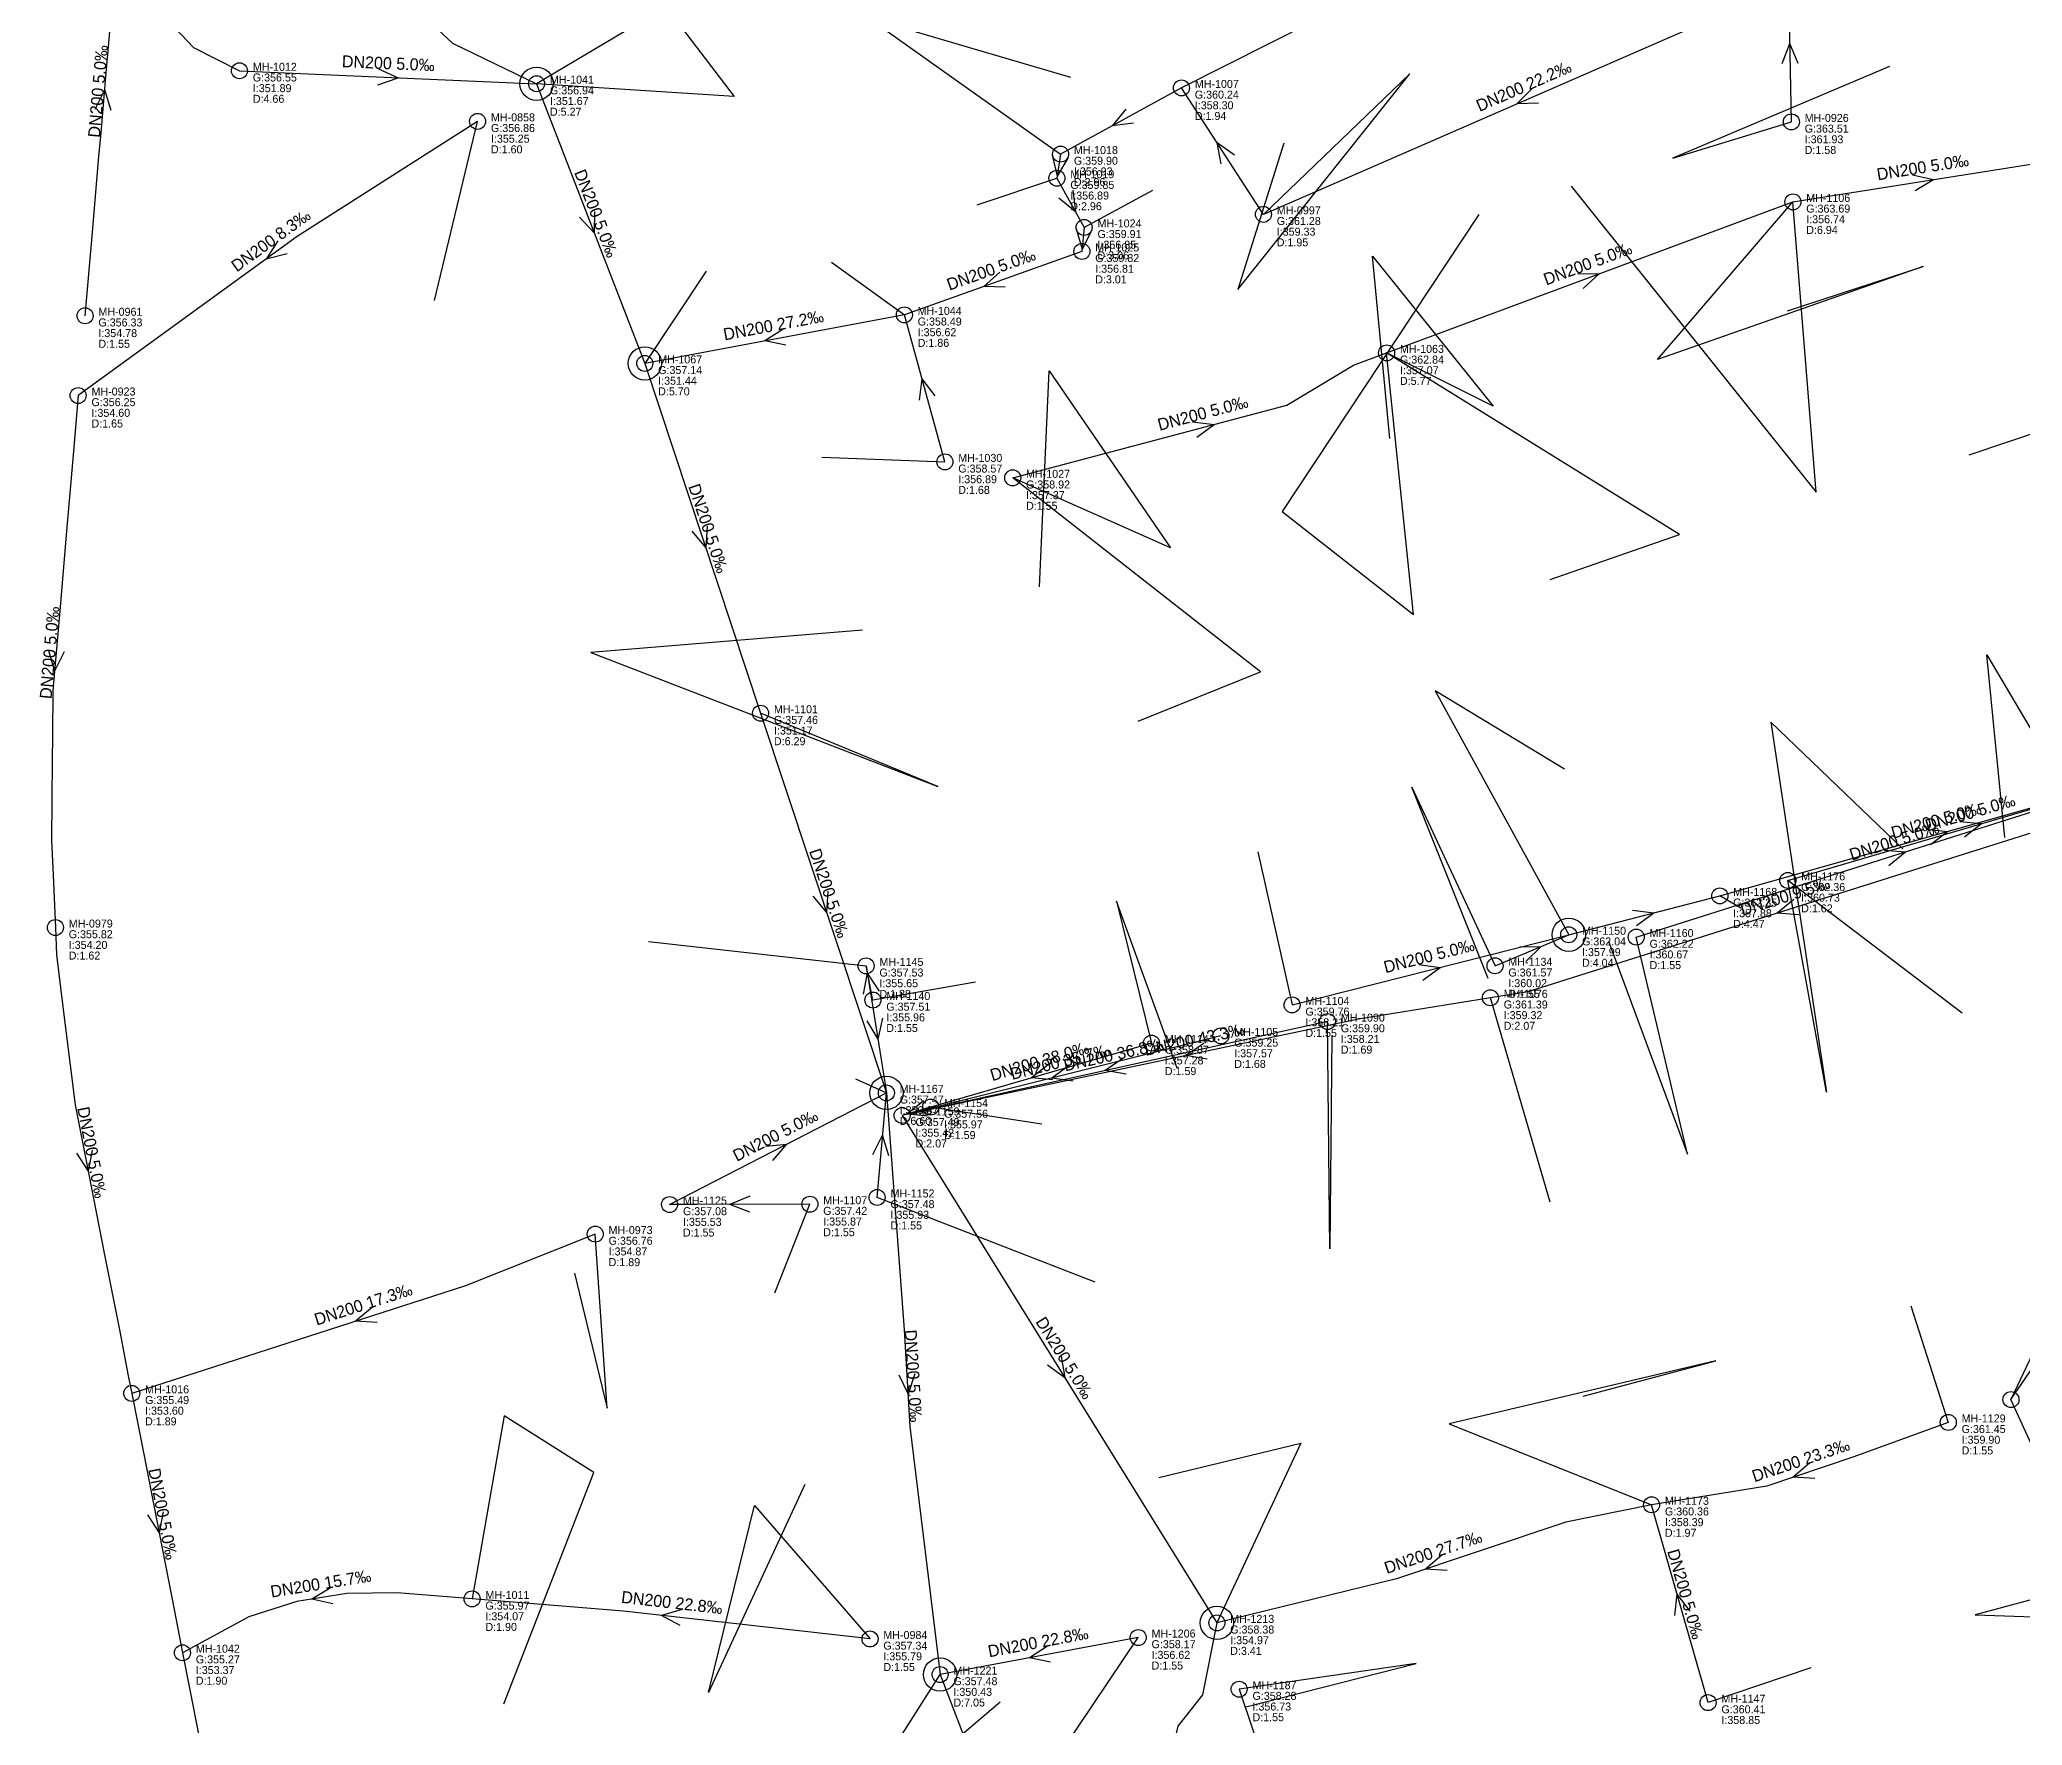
# Model space of a CAD drawing. Header units: metres. Extents: x 449900 to 451990, y 2566732 to 2570847.
# Drawn here: x 449906.1 to 450203.5, y 2568530.7 to 2568783.6 of the extents above; entities that cross this region are included whole.
import ezdxf
from ezdxf.enums import TextEntityAlignment as Align

# ---------------------------------------------------------------- set-up
doc = ezdxf.new("R2010")
doc.units = ezdxf.units.M
for name, color, linetype in [('SEW-DROP', 6, 'Continuous'), ('SEW-LABEL', 2, 'Continuous'), ('SEW-MH', 7, 'Continuous'), ('SEW-MH-LABEL', 8, 'Continuous'), ('SEW-PIPE-DN200', 3, 'Continuous'), ('SEW-RIDER', 8, 'Continuous')]:
    doc.layers.add(name, color=color, linetype=linetype)

msp = doc.modelspace()

# ---------------------------------------------------------------- linework, layer by layer
at = {"layer": 'SEW-DROP'}
for centre in [(449980.65, 2568776.98), (449980.65, 2568776.98), (449996.88, 2568735.02), (450135.46, 2568649.3), (450033.11, 2568625.58), (450033.11, 2568625.58), (450033.11, 2568625.58), (450082.69, 2568546.07), (450041.17, 2568538.32)]:
    msp.add_circle(centre, 2.5, dxfattribs=at)
at = {"layer": 'SEW-LABEL'}
for p, q in [((450167.5, 2568779.99), (450168.64, 2568783.01)), ((450169.9, 2568780.03), (450168.64, 2568783.01)), ((449956.81, 2568776.81), (449959.86, 2568777.88)), ((449956.92, 2568779.21), (449959.86, 2568777.88)), ((449914.42, 2568773.17), (449915.87, 2568776.05)), ((449916.81, 2568772.96), (449915.87, 2568776.05)), ((450129.97, 2568776.28), (450127.7, 2568773.98)), ((450069.05, 2568773.15), (450066.99, 2568770.66)), ((450130.93, 2568774.08), (450127.7, 2568773.98)), ((450070.2, 2568771.05), (450066.99, 2568770.66)), ((450058, 2568766.27), (450058.74, 2568763.13)), ((450060.37, 2568765.92), (450058.74, 2568763.13)), ((450083.34, 2568764.95), (450082.71, 2568768.12)), ((450085.35, 2568766.26), (450082.71, 2568768.12)), ((450187.03, 2568763.31), (450190.18, 2568762.6)), ((450187.41, 2568760.94), (450190.18, 2568762.6)), ((450058.96, 2568759.85), (450061.47, 2568757.8)), ((450061.06, 2568761.01), (450061.47, 2568757.8)), ((449987.1, 2568756.97), (449989.3, 2568754.6)), ((449989.34, 2568757.83), (449989.3, 2568754.6)), ((449941.82, 2568753.39), (449940.1, 2568750.66)), ((450061.56, 2568755.23), (450062.47, 2568752.13)), ((450063.95, 2568755), (450062.47, 2568752.13)), ((449943.23, 2568751.45), (449940.1, 2568750.66)), ((450050.13, 2568748.7), (450047.71, 2568746.56)), ((450136.8, 2568748.52), (450140.03, 2568748.44)), ((450137.63, 2568746.27), (450140.03, 2568748.44)), ((450050.94, 2568746.44), (450047.71, 2568746.56)), ((450017.6, 2568740.12), (450014.87, 2568738.39)), ((450018.04, 2568737.76), (450014.87, 2568738.39)), ((450038.1, 2568729.51), (450038.46, 2568732.72)), ((450040.41, 2568730.15), (450038.46, 2568732.72)), ((450079.05, 2568726.26), (450082.26, 2568725.87)), ((450079.67, 2568723.94), (450082.26, 2568725.87)), ((450003.95, 2568709.83), (450006.03, 2568707.36)), ((450006.23, 2568710.58), (450006.03, 2568707.36)), ((449907.41, 2568691.95), (449908.35, 2568688.85)), ((449909.8, 2568691.74), (449908.35, 2568688.85)), ((450189.06, 2568665.13), (450192.27, 2568664.79)), ((450189.71, 2568662.82), (450192.27, 2568664.79)), ((450194.15, 2568666.28), (450197.37, 2568665.97)), ((450194.82, 2568663.98), (450197.37, 2568665.97)), ((450182.76, 2568661.99), (450185.98, 2568661.75)), ((450183.49, 2568659.7), (450185.98, 2568661.75)), ((450024.35, 2568655.86), (450024.15, 2568652.64)), ((450022.07, 2568655.11), (450024.15, 2568652.64)), ((450145.05, 2568653), (450148.25, 2568652.59)), ((450145.64, 2568650.68), (450148.25, 2568652.59)), ((450169.25, 2568654.6), (450166.75, 2568652.55)), ((450169.98, 2568652.31), (450166.75, 2568652.55)), ((450128.09, 2568647.49), (450131.32, 2568647.55)), ((450129.02, 2568645.28), (450131.32, 2568647.55)), ((450029.7, 2568640.37), (450030.29, 2568643.54)), ((450032.06, 2568640.84), (450030.29, 2568643.54)), ((450112.97, 2568644.83), (450116.17, 2568644.41)), ((450113.56, 2568642.5), (450116.17, 2568644.41)), ((450030.17, 2568636.4), (450031.83, 2568633.63)), ((450032.54, 2568636.78), (450031.83, 2568633.63)), ((450080.73, 2568632.98), (450078.04, 2568631.19)), ((450057.43, 2568629.82), (450054.88, 2568627.83)), ((450060.55, 2568629.69), (450057.93, 2568627.8)), ((450068.59, 2568630.73), (450065.92, 2568628.92)), ((450069.1, 2568628.39), (450065.92, 2568628.92)), ((450081.22, 2568630.64), (450078.04, 2568631.19)), ((450058.1, 2568627.52), (450054.88, 2568627.83)), ((450061.13, 2568627.36), (450057.93, 2568627.8)), ((450038.72, 2568624.4), (450036.18, 2568622.41)), ((450039.39, 2568622.09), (450036.18, 2568622.41)), ((449911.62, 2568616.52), (449913.37, 2568613.81)), ((449913.97, 2568616.98), (449913.37, 2568613.81)), ((450014.97, 2568617.58), (450018.19, 2568617.89)), ((450016.07, 2568615.45), (450018.19, 2568617.89)), ((450031.09, 2568616.35), (450032.55, 2568619.23)), ((450033.48, 2568616.13), (450032.55, 2568619.23)), ((450012.62, 2568610.06), (450009.62, 2568608.85)), ((450012.62, 2568607.66), (450009.62, 2568608.85)), ((449955.98, 2568593.4), (449953.5, 2568591.33)), ((449956.72, 2568591.11), (449953.5, 2568591.33)), ((450057.27, 2568584.78), (450059.87, 2568582.86)), ((450059.31, 2568586.05), (450059.87, 2568582.86)), ((450034.98, 2568583.29), (450036.36, 2568580.37)), ((450037.38, 2568583.43), (450036.36, 2568580.37)), ((450171.59, 2568570.01), (450169.13, 2568567.91)), ((450172.36, 2568567.74), (450169.13, 2568567.91)), ((449922.26, 2568562.29), (449924.01, 2568559.57)), ((449924.61, 2568562.75), (449924.01, 2568559.57)), ((450116.44, 2568556.22), (450113.98, 2568554.13)), ((450117.21, 2568553.94), (450113.98, 2568554.13)), ((449949.7, 2568551.29), (449946.93, 2568549.63)), ((449950.08, 2568548.92), (449946.93, 2568549.63)), ((450151.39, 2568547.17), (450151.72, 2568550.38)), ((450153.7, 2568547.83), (450151.72, 2568550.38)), ((450002.47, 2568548.05), (449999.36, 2568547.19)), ((450002.2, 2568545.66), (449999.36, 2568547.19)), ((450057.29, 2568542.55), (450054.56, 2568540.82)), ((450057.73, 2568540.19), (450054.56, 2568540.82))]:
    msp.add_line(p, q, dxfattribs=at)
at = {"layer": 'SEW-MH'}
for centre in [(449936.08, 2568778.91), (449980.65, 2568776.98), (450077.38, 2568776.34), (449971.8, 2568771.33), (450168.86, 2568771.24), (450059.24, 2568766.42), (450058.7, 2568762.8), (450169.09, 2568759.24), (450062.78, 2568755.42), (450089.67, 2568757.38), (450062.44, 2568751.82), (449912.92, 2568742.16), (450035.81, 2568742.3), (449996.88, 2568735.02), (450108.15, 2568736.59), (449911.88, 2568730.2), (450041.9, 2568720.24), (450052.06, 2568717.85), (450014.25, 2568682.54), (450168.33, 2568657.46), (450158.13, 2568655.13), (449908.47, 2568650.38), (450135.46, 2568649.3), (450145.59, 2568648.95), (450030.07, 2568644.63), (450124.41, 2568644.64), (450031.1, 2568639.51), (450123.71, 2568639.84), (450093.97, 2568638.77), (450099.28, 2568636.27), (450083.29, 2568634.12), (450072.88, 2568633.05), (450033.11, 2568625.58), (450035.48, 2568622.2), (450039.76, 2568623.45), (450031.73, 2568609.89), (450000.6, 2568608.83), (450021.64, 2568608.88), (449989.45, 2568604.39), (449919.92, 2568580.5), (450201.8, 2568579.56), (450192.4, 2568576.14), (450147.89, 2568563.78), (449970.97, 2568549.66), (450082.69, 2568546.07), (449927.53, 2568541.59), (450030.66, 2568543.65), (450070.89, 2568543.87), (450041.17, 2568538.32), (450086.03, 2568536.12), (450156.37, 2568534.1)]:
    msp.add_circle(centre, 1.2, dxfattribs=at)
at = {"layer": 'SEW-PIPE-DN200'}
for points in [[(450052.69, 2568820.26), (450033.47, 2568808.37), (449980.65, 2568776.98)], [(450156.39, 2568816.23), (450077.38, 2568776.34)], [(449951.86, 2568812.35), (449953.15, 2568805.21), (449957.59, 2568795.14), (449963.64, 2568787.15), (449968.04, 2568783.08), (449980.65, 2568776.98)], [(449912.92, 2568742.16), (449913.96, 2568754.11), (449915, 2568766.07), (449915.31, 2568769.61), (449916.04, 2568778.02), (449916.93, 2568788.21), (449918.04, 2568800.16), (449918.67, 2568806.95)], [(449918.67, 2568806.95), (449919.13, 2568797.69), (449922.78, 2568789.16), (449929.16, 2568782.43), (449936.08, 2568778.91)], [(450168.47, 2568791.78), (450089.67, 2568757.38), (450089.67, 2568757.38)], [(450168.86, 2568771.24), (450168.47, 2568791.78)], [(449936.08, 2568778.91), (449980.65, 2568776.98)], [(449980.65, 2568776.98), (449996.88, 2568735.02)], [(450077.38, 2568776.34), (450059.24, 2568766.42)], [(450089.67, 2568757.38), (450077.38, 2568776.34)], [(449971.8, 2568771.33), (449944.75, 2568754.03), (449911.88, 2568730.2)], [(450059.24, 2568766.42), (450059.24, 2568766.42), (450058.7, 2568762.8), (450058.7, 2568762.8)], [(450169.09, 2568759.24), (450208.3, 2568765.48)], [(450058.7, 2568762.8), (450062.78, 2568755.42)], [(450108.15, 2568736.59), (450169.09, 2568759.24)], [(450062.78, 2568755.42), (450062.78, 2568755.42), (450062.44, 2568751.82)], [(450062.44, 2568751.82), (450062.44, 2568751.82), (450035.81, 2568742.3)], [(450035.81, 2568742.3), (449996.88, 2568735.02)], [(450041.9, 2568720.24), (450035.81, 2568742.3)], [(450052.06, 2568717.85), (450093.19, 2568728.77), (450103.18, 2568734.74), (450108.15, 2568736.59)], [(449996.88, 2568735.02), (450014.25, 2568682.54)], [(449911.88, 2568730.2), (449911.17, 2568721.83), (449910.15, 2568709.87), (449909.12, 2568697.91), (449908.1, 2568685.96), (449908.04, 2568679.13), (449908, 2568675.5), (449907.89, 2568663.5), (449908.12, 2568658.26), (449908.23, 2568655.92), (449908.47, 2568650.38)], [(450014.25, 2568682.54), (450033.11, 2568625.58)], [(450145.59, 2568648.95), (450223.52, 2568673.64)], [(450158.13, 2568655.13), (450223.52, 2568673.64)], [(450168.33, 2568657.46), (450223.52, 2568673.64)], [(450201.8, 2568579.56), (450208.68, 2568589.61), (450212.23, 2568598.3), (450212.29, 2568606.3), (450218.98, 2568634.14), (450224.1, 2568662.84), (450223.52, 2568673.64)], [(450212.36, 2568667.27), (450204.94, 2568664.6), (450129.34, 2568640.75), (450123.71, 2568639.84)], [(450135.46, 2568649.3), (450158.13, 2568655.13)], [(449908.47, 2568650.38), (449908.65, 2568646.28), (449909.95, 2568635.7), (449911.41, 2568623.79), (449913.47, 2568613.31), (449915.79, 2568601.53), (449918.11, 2568589.76), (449919.4, 2568583.15), (449919.92, 2568580.5)], [(450093.97, 2568638.77), (450135.46, 2568649.3)], [(450124.41, 2568644.64), (450135.46, 2568649.3)], [(450030.07, 2568644.63), (450033.11, 2568625.58)], [(450031.1, 2568639.51), (450030.07, 2568644.63)], [(450123.71, 2568639.84), (450103.92, 2568636.65), (450035.48, 2568622.2)], [(450099.28, 2568636.27), (450035.48, 2568622.2)], [(450083.29, 2568634.12), (450035.48, 2568622.2)], [(450072.88, 2568633.05), (450039.76, 2568623.45)], [(450000.6, 2568608.83), (450033.11, 2568625.58)], [(450031.73, 2568609.89), (450033.11, 2568625.58)], [(450033.11, 2568625.58), (450035.78, 2568590.02), (450036.65, 2568575.54), (450041.17, 2568538.32)], [(450039.76, 2568623.45), (450035.48, 2568622.2)], [(450035.48, 2568622.2), (450082.69, 2568546.07)], [(450021.64, 2568608.88), (450004.66, 2568608.84), (450000.6, 2568608.83)], [(449989.45, 2568604.39), (449969.99, 2568596.65), (449919.92, 2568580.5)], [(449919.92, 2568580.5), (449921.71, 2568571.38), (449924.01, 2568559.6), (449926.31, 2568547.82), (449927.53, 2568541.59)], [(450216.92, 2568546.59), (450201.8, 2568579.56)], [(450192.4, 2568576.14), (450178.24, 2568571), (450165.16, 2568566.57), (450147.89, 2568563.78)], [(450147.89, 2568563.78), (450135.02, 2568561.17), (450109.62, 2568552.67), (450082.69, 2568546.07)], [(450156.37, 2568534.1), (450147.89, 2568563.78)], [(449970.97, 2568549.66), (449959.73, 2568550.57), (449952.16, 2568550.48), (449944.7, 2568549.27), (449937.5, 2568546.97), (449927.53, 2568541.59)], [(450030.66, 2568543.65), (449993.68, 2568547.84), (449970.97, 2568549.66)], [(450082.69, 2568546.07), (450080.54, 2568535.27), (450076.83, 2568530.55), (450066.84, 2568486.99), (450063.37, 2568480.42)], [(450070.89, 2568543.87), (450041.17, 2568538.32)], [(449927.53, 2568541.59), (449928.61, 2568536.04), (449930.91, 2568524.27), (449933.22, 2568512.49), (449935.43, 2568501.55), (449937.81, 2568489.79), (449942.94, 2568464.43)], [(450041.17, 2568538.32), (450063.37, 2568480.42)], [(450086.03, 2568536.12), (450098.47, 2568499.08)]]:
    msp.add_lwpolyline(points, dxfattribs=at)
at = {"layer": 'SEW-RIDER'}
for points in [[(449974.71, 2568793.53), (449988.19, 2568804.04), (450010.26, 2568775.07), (449980.65, 2568776.98)], [(450060.76, 2568777.93), (450030.49, 2568786.82), (450059.24, 2568766.42)], [(450092.73, 2568768.04), (450085.82, 2568746.09), (450111.61, 2568778.48), (450089.67, 2568757.38)], [(450183.56, 2568779.55), (450151.06, 2568765.8), (450168.86, 2568771.24)], [(449965.33, 2568744.45), (449971.8, 2568771.33)], [(450046.73, 2568758.8), (450058.7, 2568762.8)], [(450073.04, 2568760.96), (450062.78, 2568755.42)], [(450135.84, 2568761.62), (450172.57, 2568715.72), (450169.09, 2568759.24)], [(450168.29, 2568742.9), (450188.65, 2568749.53), (450148.78, 2568735.61), (450169.09, 2568759.24)], [(450122, 2568757.38), (450092.5, 2568712.8), (450112.16, 2568697.37), (450108.15, 2568736.59)], [(450108.63, 2568723.76), (450106.02, 2568751.12), (450124.13, 2568728.6), (450108.15, 2568736.59)], [(450006.08, 2568748.85), (449996.88, 2568735.02)], [(450024.88, 2568750.2), (450035.81, 2568742.3)], [(450132.69, 2568702.61), (450152.06, 2568709.37), (450108.15, 2568736.59)], [(450056.1, 2568701.52), (450057.52, 2568733.92), (450075.71, 2568707.36), (450052.06, 2568717.85)], [(450195.53, 2568721.31), (450224.09, 2568730.89)], [(450023.43, 2568720.93), (450041.9, 2568720.24)], [(450070.86, 2568681.35), (450089.21, 2568688.77), (450052.06, 2568717.85)], [(450029.51, 2568694.99), (449988.77, 2568691.67), (450040.84, 2568671.52), (450014.25, 2568682.54)], [(450200.86, 2568663.87), (450198.2, 2568691.32), (450212.36, 2568667.27)], [(450134.82, 2568674.12), (450115.41, 2568685.9), (450135.46, 2568649.3)], [(450185.6, 2568662.2), (450165.8, 2568681.19), (450174.11, 2568625.69), (450168.33, 2568657.46)], [(450123.39, 2568642.73), (450111.95, 2568671.42), (450124.41, 2568644.64)], [(450088.84, 2568661.75), (450093.97, 2568638.77)], [(450194.49, 2568637.53), (450168.33, 2568657.46)], [(450076.71, 2568629.27), (450067.62, 2568654.34), (450072.88, 2568633.05)], [(450161.3, 2568653.28), (450158.13, 2568655.13)], [(449997.41, 2568648.27), (450030.07, 2568644.63)], [(450141.42, 2568648.34), (450153.27, 2568616.37), (450145.59, 2568648.95)], [(450046.48, 2568642.21), (450031.1, 2568639.51)], [(450132.7, 2568609.19), (450123.71, 2568639.84)], [(450099.93, 2568634.22), (450099.63, 2568602.18), (450099.28, 2568636.27)], [(450028.5, 2568627.68), (450033.11, 2568625.58)], [(450056.41, 2568620.9), (450039.76, 2568623.45)], [(450016.37, 2568595.57), (450021.64, 2568608.88)], [(450064.42, 2568597.18), (450031.73, 2568609.89)], [(450214.03, 2568605.36), (450201.8, 2568579.56)], [(449986.32, 2568598.53), (449991.21, 2568578.3), (449989.45, 2568604.39)], [(450186.76, 2568593.64), (450192.4, 2568576.14)], [(450137.65, 2568580.07), (450157.54, 2568585.39), (450117.54, 2568575.94), (450147.89, 2568563.78)], [(449975.71, 2568533.92), (449989.23, 2568568.63), (449975.78, 2568577.12), (449970.97, 2568549.66)], [(450073.99, 2568567.86), (450095.28, 2568573.01), (450082.69, 2568546.07)], [(450020.86, 2568566.81), (450006.42, 2568535.6), (450013.31, 2568563.67), (450030.66, 2568543.65)], [(450232.37, 2568556.95), (450196.44, 2568547.28), (450216.92, 2568546.59)], [(450059.52, 2568526.95), (450070.89, 2568543.87)], [(450087.05, 2568533.49), (450112.57, 2568539.98), (450086.03, 2568536.12)], [(450171.78, 2568539.34), (450156.37, 2568534.1)], [(450050.19, 2568534.16), (450024.82, 2568512.55), (450041.17, 2568538.32)]]:
    msp.add_lwpolyline(points, dxfattribs=at)

# ---------------------------------------------------------------- texts
at = {"layer": 'SEW-LABEL'}
for s, rotation, p in [('DN200 5.0‰', 85.0299, (449915.74, 2568775.76)), ('DN200 5.0‰', -2.4762, (449958.36, 2568779.15)), ('DN200 22.2‰', 23.5796, (450129.07, 2568775.78)), ('DN200 5.0‰', 9.0385, (450188.7, 2568763.56)), ('DN200 5.0‰', -68.8581, (449988.76, 2568757.2)), ('DN200 8.3‰', 35.9466, (449941.31, 2568752.74)), ('DN200 5.0‰', 19.6615, (450049.12, 2568748.26)), ('DN200 5.0‰', 20.3922, (450138.62, 2568749.12)), ('DN200 27.2‰', 10.5934, (450016.34, 2568739.86)), ('DN200 5.0‰', 14.8671, (450080.81, 2568726.68)), ('DN200 5.0‰', -71.6809, (450005.56, 2568709.98)), ('DN200 5.0‰', 85.1091, (449908.48, 2568691.55)), ('DN200 5.0‰', 16.344, (450195.93, 2568666.75)), ('DN200 5.0‰', 15.8129, (450190.83, 2568665.59)), ('DN200 5.0‰', 17.5788, (450184.55, 2568662.5)), ('DN200 5.0‰', -71.6809, (450023.68, 2568655.26)), ('DN200 9.5‰', 17.5104, (450168.18, 2568654.2)), ('DN200 5.0‰', 14.2404, (450114.72, 2568645.24)), ('DN200 43.3‰', 11.9211, (450079.51, 2568632.7)), ('DN200 38.0‰', 16.1648, (450056.32, 2568629.45)), ('DN200 35.7‰', 13.9953, (450059.38, 2568629.36)), ('DN200 36.8‰', 12.4347, (450067.38, 2568630.44)), ('DN200 5.0‰', -78.8539, (449913.08, 2568616.48)), ('DN200 5.0‰', 27.2629, (450016.86, 2568618.4)), ('DN200 17.3‰', 17.8767, (449954.92, 2568592.99)), ('DN200 5.0‰', -86.5398, (450036.27, 2568583.06)), ('DN200 5.0‰', -58.1953, (450059.08, 2568585.34)), ('DN200 23.3‰', 18.7208, (450170.55, 2568569.6)), ('DN200 5.0‰', -78.9406, (449923.72, 2568562.25)), ('DN200 27.7‰', 18.5052, (450115.4, 2568555.81)), ('DN200 5.0‰', 285.9385, (450152.13, 2568550.14)), ('DN200 15.7‰', 9.2012, (449948.41, 2568551.07)), ('DN200 22.8‰', 353.5414, (450000.85, 2568548.23)), ('DN200 22.8‰', 10.5779, (450056.03, 2568542.29))]:
    msp.add_text(s, height=1.8, rotation=rotation, dxfattribs=at).set_placement(p, align=Align.CENTER)
at = {"layer": 'SEW-MH-LABEL'}
for s, p in [('MH-1012', (449938.08, 2568778.91)), ('G:356.55', (449938.08, 2568777.31)), ('MH-1041', (449982.65, 2568776.98)), ('MH-1007', (450079.38, 2568776.34)), ('D:4.66', (449938.08, 2568774.11)), ('I:351.89', (449938.08, 2568775.71)), ('G:356.94', (449982.65, 2568775.38)), ('I:351.67', (449982.65, 2568773.78)), ('G:360.24', (450079.38, 2568774.74)), ('I:358.30', (450079.38, 2568773.14)), ('MH-0858', (449973.8, 2568771.33)), ('D:5.27', (449982.65, 2568772.18)), ('D:1.94', (450079.38, 2568771.54)), ('MH-0926', (450170.86, 2568771.24)), ('G:356.86', (449973.8, 2568769.73)), ('I:355.25', (449973.8, 2568768.13)), ('G:363.51', (450170.86, 2568769.64)), ('I:361.93', (450170.86, 2568768.04)), ('D:1.60', (449973.8, 2568766.53)), ('G:359.90', (450061.24, 2568764.82)), ('MH-1018', (450061.24, 2568766.42)), ('D:1.58', (450170.86, 2568766.44)), ('G:359.85', (450060.7, 2568761.2)), ('MH-1019', (450060.7, 2568762.8)), ('D:2.96', (450061.24, 2568761.62)), ('I:356.93', (450061.24, 2568763.22)), ('I:356.89', (450060.7, 2568759.6)), ('MH-1106', (450171.09, 2568759.24)), ('D:2.96', (450060.7, 2568758)), ('MH-1024', (450064.78, 2568755.42)), ('G:361.28', (450091.67, 2568755.78)), ('MH-0997', (450091.67, 2568757.38)), ('G:363.69', (450171.09, 2568757.64)), ('I:356.74', (450171.09, 2568756.04)), ('G:359.91', (450064.78, 2568753.82)), ('I:356.85', (450064.78, 2568752.22)), ('D:1.95', (450091.67, 2568752.58)), ('I:359.33', (450091.67, 2568754.18)), ('D:6.94', (450171.09, 2568754.44)), ('G:359.82', (450064.44, 2568750.22)), ('MH-1025', (450064.44, 2568751.82)), ('D:3.06', (450064.78, 2568750.62)), ('D:3.01', (450064.44, 2568747.02)), ('I:356.81', (450064.44, 2568748.62)), ('G:356.33', (449914.92, 2568740.56)), ('MH-0961', (449914.92, 2568742.16)), ('G:358.49', (450037.81, 2568740.7)), ('MH-1044', (450037.81, 2568742.3)), ('D:1.55', (449914.92, 2568737.36)), ('I:354.78', (449914.92, 2568738.96)), ('D:1.86', (450037.81, 2568737.5)), ('I:356.62', (450037.81, 2568739.1)), ('MH-1067', (449998.88, 2568735.02)), ('G:362.84', (450110.15, 2568734.99)), ('MH-1063', (450110.15, 2568736.59)), ('G:357.14', (449998.88, 2568733.42)), ('I:351.44', (449998.88, 2568731.82)), ('D:5.77', (450110.15, 2568731.79)), ('I:357.07', (450110.15, 2568733.39)), ('G:356.25', (449913.88, 2568728.6)), ('MH-0923', (449913.88, 2568730.2)), ('D:5.70', (449998.88, 2568730.22)), ('D:1.65', (449913.88, 2568725.4)), ('I:354.60', (449913.88, 2568727)), ('MH-1030', (450043.9, 2568720.24)), ('G:358.57', (450043.9, 2568718.64)), ('I:356.89', (450043.9, 2568717.04)), ('MH-1027', (450054.06, 2568717.85)), ('D:1.68', (450043.9, 2568715.44)), ('G:358.92', (450054.06, 2568716.25)), ('I:357.37', (450054.06, 2568714.65)), ('D:1.55', (450054.06, 2568713.05)), ('G:357.46', (450016.25, 2568680.94)), ('MH-1101', (450016.25, 2568682.54)), ('D:6.29', (450016.25, 2568677.74)), ('I:351.17', (450016.25, 2568679.34)), ('MH-1176', (450170.33, 2568657.46)), ('MH-1168', (450160.13, 2568655.13)), ('G:362.36', (450170.33, 2568655.86)), ('I:360.73', (450170.33, 2568654.26)), ('G:362.35', (450160.13, 2568653.53)), ('I:357.88', (450160.13, 2568651.93)), ('D:1.62', (450170.33, 2568652.66)), ('G:355.82', (449910.47, 2568648.78)), ('MH-0979', (449910.47, 2568650.38)), ('MH-1150', (450137.46, 2568649.3)), ('MH-1160', (450147.59, 2568648.95)), ('D:4.47', (450160.13, 2568650.33)), ('D:1.62', (449910.47, 2568645.58)), ('I:354.20', (449910.47, 2568647.18)), ('G:362.04', (450137.46, 2568647.7)), ('I:357.99', (450137.46, 2568646.1)), ('G:362.22', (450147.59, 2568647.35)), ('I:360.67', (450147.59, 2568645.75)), ('G:357.53', (450032.07, 2568643.03)), ('MH-1145', (450032.07, 2568644.63)), ('G:361.57', (450126.41, 2568643.04)), ('MH-1134', (450126.41, 2568644.64)), ('D:4.04', (450137.46, 2568644.5)), ('D:1.55', (450147.59, 2568644.15)), ('D:1.88', (450032.07, 2568639.83)), ('I:355.65', (450032.07, 2568641.43)), ('MH-1140', (450033.1, 2568639.51)), ('MH-1076', (450125.71, 2568639.84)), ('D:1.55', (450126.41, 2568639.84)), ('I:360.02', (450126.41, 2568641.44)), ('G:357.51', (450033.1, 2568637.91)), ('I:355.96', (450033.1, 2568636.31)), ('G:359.76', (450095.97, 2568637.17)), ('MH-1104', (450095.97, 2568638.77)), ('MH-1090', (450101.28, 2568636.27)), ('G:361.39', (450125.71, 2568638.24)), ('I:359.32', (450125.71, 2568636.64)), ('D:1.55', (450033.1, 2568634.71)), ('MH-1105', (450085.29, 2568634.12)), ('D:1.55', (450095.97, 2568633.97)), ('I:358.21', (450095.97, 2568635.57)), ('G:359.90', (450101.28, 2568634.67)), ('D:2.07', (450125.71, 2568635.04)), ('G:358.87', (450074.88, 2568631.45)), ('MH-1114', (450074.88, 2568633.05)), ('G:359.25', (450085.29, 2568632.52)), ('I:357.57', (450085.29, 2568630.92)), ('D:1.69', (450101.28, 2568631.47)), ('I:358.21', (450101.28, 2568633.07)), ('D:1.59', (450074.88, 2568628.25)), ('I:357.28', (450074.88, 2568629.85)), ('D:1.68', (450085.29, 2568629.32)), ('MH-1167', (450035.11, 2568625.58)), ('G:357.47', (450035.11, 2568623.98)), ('I:350.87', (450035.11, 2568622.38)), ('MH-1159', (450037.48, 2568622.2)), ('G:357.56', (450041.76, 2568621.85)), ('MH-1154', (450041.76, 2568623.45)), ('D:6.60', (450035.11, 2568620.78)), ('G:357.49', (450037.48, 2568620.6)), ('I:355.42', (450037.48, 2568619)), ('D:1.59', (450041.76, 2568618.65)), ('I:355.97', (450041.76, 2568620.25)), ('D:2.07', (450037.48, 2568617.4)), ('MH-1152', (450033.73, 2568609.89)), ('G:357.08', (450002.6, 2568607.23)), ('MH-1125', (450002.6, 2568608.83)), ('G:357.42', (450023.64, 2568607.28)), ('MH-1107', (450023.64, 2568608.88)), ('G:357.48', (450033.73, 2568608.29)), ('I:355.93', (450033.73, 2568606.69)), ('MH-0973', (449991.45, 2568604.39)), ('D:1.55', (450002.6, 2568604.03)), ('I:355.53', (450002.6, 2568605.63)), ('D:1.55', (450023.64, 2568604.08)), ('I:355.87', (450023.64, 2568605.68)), ('D:1.55', (450033.73, 2568605.09)), ('G:356.76', (449991.45, 2568602.79)), ('I:354.87', (449991.45, 2568601.19)), ('D:1.89', (449991.45, 2568599.59)), ('MH-1016', (449921.92, 2568580.5)), ('G:355.49', (449921.92, 2568578.9)), ('I:353.60', (449921.92, 2568577.3)), ('D:1.89', (449921.92, 2568575.7)), ('G:361.45', (450194.4, 2568574.54)), ('MH-1129', (450194.4, 2568576.14)), ('D:1.55', (450194.4, 2568571.34)), ('I:359.90', (450194.4, 2568572.94)), ('G:360.36', (450149.89, 2568562.18)), ('MH-1173', (450149.89, 2568563.78)), ('D:1.97', (450149.89, 2568558.98)), ('I:358.39', (450149.89, 2568560.58)), ('G:355.97', (449972.97, 2568548.06)), ('MH-1011', (449972.97, 2568549.66)), ('D:1.90', (449972.97, 2568544.86)), ('I:354.07', (449972.97, 2568546.46)), ('G:358.38', (450084.69, 2568544.47)), ('MH-1213', (450084.69, 2568546.07)), ('MH-1042', (449929.53, 2568541.59)), ('G:357.34', (450032.66, 2568542.05)), ('MH-0984', (450032.66, 2568543.65)), ('G:358.17', (450072.89, 2568542.27)), ('MH-1206', (450072.89, 2568543.87)), ('D:3.41', (450084.69, 2568541.27)), ('I:354.97', (450084.69, 2568542.87)), ('G:355.27', (449929.53, 2568539.99)), ('I:353.37', (449929.53, 2568538.39)), ('D:1.55', (450032.66, 2568538.85)), ('I:355.79', (450032.66, 2568540.45)), ('MH-1221', (450043.17, 2568538.32)), ('D:1.55', (450072.89, 2568539.07)), ('I:356.62', (450072.89, 2568540.67)), ('D:1.90', (449929.53, 2568536.79)), ('G:357.48', (450043.17, 2568536.72)), ('I:350.43', (450043.17, 2568535.12)), ('MH-1187', (450088.03, 2568536.12)), ('D:7.05', (450043.17, 2568533.52)), ('G:358.28', (450088.03, 2568534.52)), ('I:356.73', (450088.03, 2568532.92)), ('G:360.41', (450158.37, 2568532.5)), ('MH-1147', (450158.37, 2568534.1)), ('D:1.55', (450088.03, 2568531.32)), ('I:358.85', (450158.37, 2568530.9))]:
    msp.add_text(s, height=1.2, dxfattribs=at).set_placement(p)

doc.saveas('drawing.dxf')
